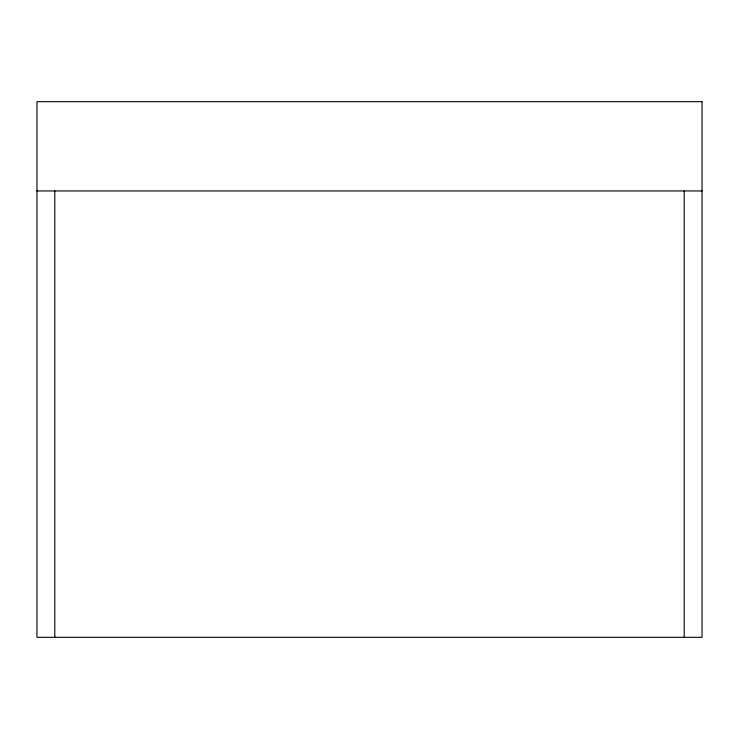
<?xml version="1.0" encoding="UTF-8"?>
<svg xmlns="http://www.w3.org/2000/svg" width="739" height="739" viewBox="0 0 739 739"><rect width="100%" height="100%" fill="white"/><g stroke="black" fill="none" stroke-linecap="round" stroke-linejoin="round"><path stroke-width="1.11" d="M36.95 190.948L702.05 190.948M684.194 190.948L684.194 637.323M54.806 190.948L54.806 637.323M702.05 101.677L36.95 101.677L36.95 637.323L702.05 637.323L702.05 101.677"/></g></svg>
